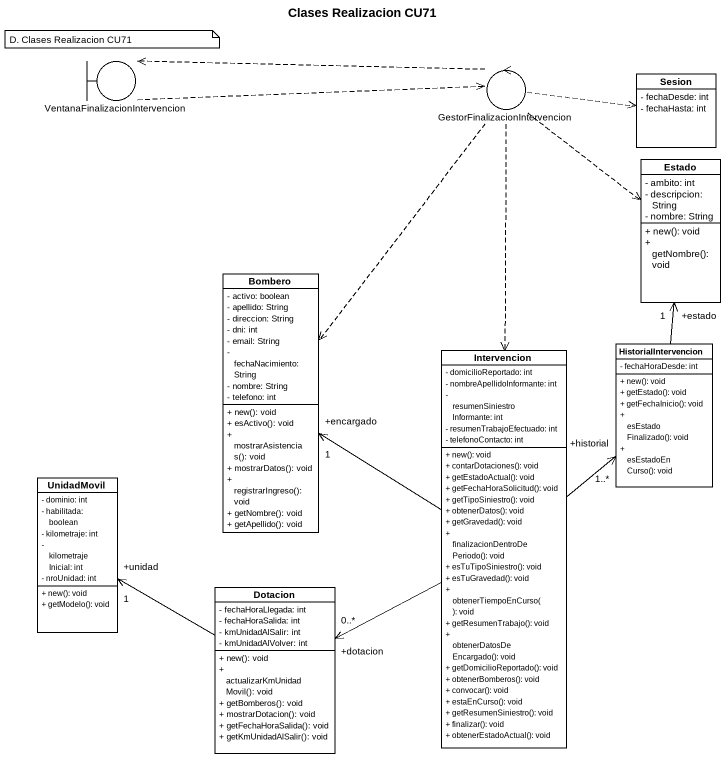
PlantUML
@startuml
title Clases Realizacion CU71
allowmixing
hide circle
hide empty members
skinparam classAttributeIconSize 0
boundary "VentanaFinalizacionIntervencion" as VentanaFinalizacionIntervenc
control "GestorFinalizacionIntervencion" as GestorFinalizacionIntervenci
class Sesion {
  - fechaDesde: int
  - fechaHasta: int
}
class Estado {
  - ambito: int
  - descripcion: String
  - nombre: String
  + new(): void
  + getNombre(): void
}
class Bombero {
  - activo: boolean
  - apellido: String
  - direccion: String
  - dni: int
  - email: String
  - fechaNacimiento: String
  - nombre: String
  - telefono: int
  + new(): void
  + esActivo(): void
  + mostrarAsistencias(): void
  + mostrarDatos(): void
  + registrarIngreso(): void
  + getNombre(): void
  + getApellido(): void
}
class Intervencion {
  - domicilioReportado: int
  - nombreApellidoInformante: int
  - resumenSiniestroInformante: int
  - resumenTrabajoEfectuado: int
  - telefonoContacto: int
  + new(): void
  + contarDotaciones(): void
  + getEstadoActual(): void
  + getFechaHoraSolicitud(): void
  + getTipoSiniestro(): void
  + obtenerDatos(): void
  + getGravedad(): void
  + finalizacionDentroDePeriodo(): void
  + esTuTipoSiniestro(): void
  + esTuGravedad(): void
  + obtenerTiempoEnCurso(): void
  + getResumenTrabajo(): void
  + obtenerDatosDeEncargado(): void
  + getDomicilioReportado(): void
  + obtenerBomberos(): void
  + convocar(): void
  + estaEnCurso(): void
  + getResumenSiniestro(): void
  + finalizar(): void
  + obtenerEstadoActual(): void
}
class HistorialIntervencion {
  - fechaHoraDesde: int
  + new(): void
  + getEstado(): void
  + getFechaInicio(): void
  + esEstadoFinalizado(): void
  + esEstadoEnCurso(): void
}
class UnidadMovil {
  - dominio: int
  - habilitada: boolean
  - kilometraje: int
  - kilometrajeInicial: int
  - nroUnidad: int
  + new(): void
  + getModelo(): void
}
class Dotacion {
  - fechaHoraLlegada: int
  - fechaHoraSalida: int
  - kmUnidadAlSalir: int
  - kmUnidadAlVolver: int
  + new(): void
  + actualizarKmUnidadMovil(): void
  + getBomberos(): void
  + mostrarDotacion(): void
  + getFechaHoraSalida(): void
  + getKmUnidadAlSalir(): void
}
VentanaFinalizacionIntervenc .right.> GestorFinalizacionIntervenci
GestorFinalizacionIntervenci .left.> VentanaFinalizacionIntervenc
GestorFinalizacionIntervenci .right.> Sesion
GestorFinalizacionIntervenci .right.> Estado
GestorFinalizacionIntervenci ..> Bombero
GestorFinalizacionIntervenci ..> Intervencion
Intervencion -up-> "+encargado\n1" Bombero
Intervencion -up-> "+historial\n1..*" HistorialIntervencion
Intervencion -left-> "+dotacion\n0..*" Dotacion
HistorialIntervencion -up-> "+estado\n1" Estado
Dotacion -left-> "+unidad\n1" UnidadMovil
note as N1
  D. Clases Realizacion CU71
end note
@enduml
